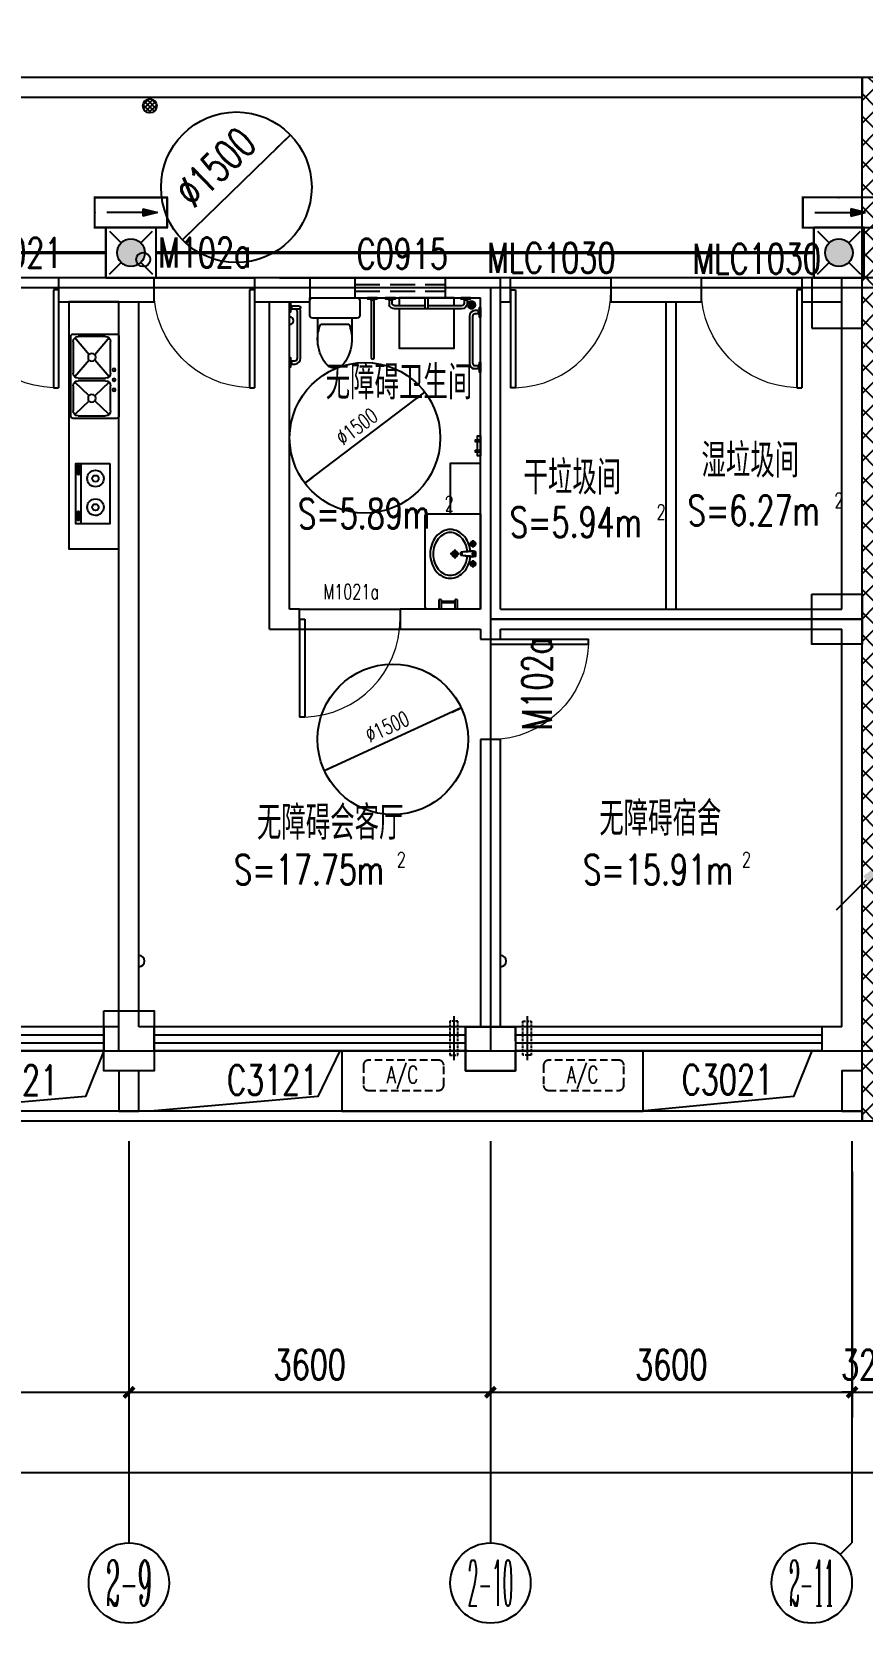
# Model space of a CAD drawing. Extents: x -9422388 to 15610651, y -1992469 to 953794.
# Drawn here: x -2734569 to -2726301, y -291035 to -275184 of the extents above; entities that cross this region are included whole.
import ezdxf
from ezdxf.enums import TextEntityAlignment as Align

# ---------------------------------------------------------------- set-up
doc = ezdxf.new("R2010")
doc.units = 0
doc.header["$LTSCALE"] = 1000
for name, pattern in [('( Hidden )', [0.375, 0.25, -0.125]), ('ACAD_ISO04W100', [30, 24, -3, 0, -3]), ('DASH', [0.35, 0.25, -0.1])]:
    doc.linetypes.add(name, pattern=pattern)
for name, color, linetype in [('0-厨卫家具', 253, 'Continuous'), ('A-FLOR-HVAC', 4, 'Continuous'), ('A-FLOR-OTHER2-ON', 83, 'Continuous'), ('A-SECT-DOOR', 141, 'Continuous'), ('AXIS_TEXT', 7, 'Continuous'), ('EQUIP-应急', 3, 'Continuous'), ('J-FURN-厨卫', 253, 'Continuous'), ('LWIRE', 4, 'Continuous'), ('WALL', 9, 'Continuous'), ('WINDOW_TEXT', 7, 'Continuous'), ('WIRE-应急', 1, 'DASH'), ('厨具', 4, 'Continuous'), ('洁具', 253, 'Continuous')]:
    doc.layers.add(name, color=color, linetype=linetype)
doc.styles.add('_TCH_AXIS', font='COMPLEX', dxfattribs={"bigfont": 'GBCBIG'})
doc.styles.add('_TCH_DIM', font='SIMPLEX', dxfattribs={"bigfont": 'GBCBIG'})
doc.styles.add('_TCH_DIM_T3', font='SIMPLEX', dxfattribs={"width": 0.705882, "bigfont": 'GBCBIG'})
doc.styles.add('_TCH_WINDOW', font='SIMPLEX', dxfattribs={"height": 3.5, "bigfont": 'GBCBIG'})
doc.styles.add('_TEL_DIM', font='SIMPLEX', dxfattribs={"width": 0.8, "height": 3.5, "bigfont": 'HZTXT'})
doc.styles.add('COMPLEX', font='COMPLEX')
doc.styles.get("Standard").update_dxf_attribs({"font": 'gbenor.shx', "bigfont": 'gbcbig.shx'})
doc.dimstyles.new('_TCH_ARCH&&100', dxfattribs={"dimtxt": 297.5, "dimasz": 100, "dimexe": 250, "dimexo": 300, "dimgap": 126.25, "dimtad": 1, "dimdec": 0, "dimzin": 0, "dimdsep": 46, "dimtxsty": '_TCH_DIM_T3', "dimblk": 'ARCHTICK', "dimcen": 0.09, "dimclrt": 7, "dimazin": 2, "dimtfac": 1, "dimtdec": 0, "dimtix": 1, "dimtmove": 2, "dimatfit": 3, "dimfxl": 0, "dimtolj": 1, "dimtzin": 0, "dimarcsym": 0})

# ---------------------------------------------------------------- blocks, each defined once
blk = doc.blocks.new('KTWJ1')
at = {"layer": 'A-FLOR-HVAC', "color": 0, "linetype": '( Hidden )', "ltscale": 0.3}
blk.add_lwpolyline([(152982, -14209, 0.414214), (153032, -14259), (153732, -14259, 0.414214), (153782, -14209), (153782, -14009, 0.414214), (153732, -13959), (153032, -13959, 0.414214), (152982, -14009)], format="xyb", close=True, dxfattribs=at)
at = {"layer": 'A-FLOR-HVAC', "color": 0, "style": '_TCH_WINDOW', "width": 0.705882}
blk.add_text('A/C', height=170, dxfattribs=at).set_placement((153214, -14188))
blk = doc.blocks.new('KTB')
at = {"layer": 'A-SECT-DOOR', "color": 0}
blk.add_lwpolyline([(1040319, -403775), (1039069, -403775), (1039069, -404375), (1042069, -404375), (1042069, -403775), (1040819, -403775)], dxfattribs=at)
at = {"layer": 'A-FLOR-HVAC', "color": 8}
for p in [(886302, -389909), (888096, -389909)]:
    blk.add_blockref('KTWJ1', p, dxfattribs=at)
blk = doc.blocks.new('A$C0CF77FE4')
at = {"layer": 'A-FLOR-OTHER2-ON', "color": 0, "linetype": 'ACAD_ISO04W100', "ltscale": 5}
blk.add_line((40, 440), (40, 0), dxfattribs=at)
at = {"layer": 'A-FLOR-OTHER2-ON', "color": 0, "linetype": 'DASH', "ltscale": 0.1}
blk.add_lwpolyline([(0, 390), (80, 390), (80, 50), (0, 50)], close=True, dxfattribs=at)
blk = doc.blocks.new('$plan$00002777')
at = {"layer": '厨具', "color": 0}
for p, q in [((-300, -284), (300, -284)), ((-267, -307), (-267, -318)), ((-257, -316), (-257, -333)), ((-192, -316), (-257, -316)), ((-192, -333), (-192, -316)), ((-176, -308), (-176, -318)), ((192, -308), (192, -318)), ((208, -316), (273, -316)), ((208, -333), (208, -316)), ((273, -316), (273, -333)), ((284, -307), (284, -318)), ((-257, -333), (-192, -333)), ((273, -333), (208, -333))]:
    blk.add_line(p, q, dxfattribs=at)
blk.add_lwpolyline([(300, 0), (-300, 0), (-300, -340), (300, -340)], close=True, dxfattribs=at)
for points in [[(-176, -308, 0.259034), (-178, -304, 0.076276), (-189, -299, 0.036515), (-203, -297, 0.026615), (-221, -296, 0.026615), (-240, -297, 0.036515), (-254, -299, 0.076276), (-265, -304, 0.259034), (-267, -308, 0.078462), (-267, -309, 0.056762)], [(-176, -318, 0.259034), (-178, -315, 0.076276), (-189, -310, 0.036515), (-203, -307, 0.026615), (-221, -306, 0.026615), (-240, -307, 0.036515), (-254, -310, 0.076276), (-265, -315, 0.259034), (-267, -318, 0.259034), (-265, -322, 0.056762), (-257, -326, 0.036515)], [(192, -308, -0.259034), (194, -304, -0.076276), (205, -299, -0.036515), (219, -297, -0.026615), (238, -296, -0.026615), (257, -297, -0.036515), (270, -299, -0.076276), (282, -304, -0.259034), (284, -308, -0.078462), (283, -309, -0.056762)], [(192, -318, -0.259034), (194, -315, -0.076276), (205, -310, -0.036515), (219, -307, -0.026615), (238, -306, -0.026615), (257, -307, -0.036515), (270, -310, -0.076276), (282, -315, -0.259034), (284, -318, -0.259034), (282, -322, -0.056762), (273, -326, -0.036515)], [(-192, -327, 0.008736), (-189, -327, 0.076276), (-178, -322, 0.259034), (-176, -318, 0.259034)], [(208, -327, -0.008736), (205, -327, -0.076276), (194, -322, -0.259034), (192, -318, -0.259034)]]:
    blk.add_lwpolyline(points, format="xyb", dxfattribs=at)
for centre, radius, start, end in [((-135, -143), 82.5, 0.964, 0), ((-135, -143), 31.6, 0.6532, 0), ((151, -143), 82.5, 180, 179.036), ((151, -143), 31.6, 180, 179.3468)]:
    blk.add_arc(centre, radius, start, end, dxfattribs=at)
blk = doc.blocks.new('211')
at = {"color": 0}
blk.add_lwpolyline([(1062483, -473114), (1062471, -473126), (1062471, -473158), (1062483, -473171)], dxfattribs=at)
blk.add_lwpolyline([(1062493, -473193), (1062483, -473193), (1062483, -473096), (1062493, -473096)], close=True, dxfattribs=at)
blk = doc.blocks.new('$lvtry$00000171')
at = {"color": 0}
for p, q in [((-74, 11), (-11, 74)), ((-70, -27), (27, 70)), ((-53, -53), (53, 53)), ((-27, -70), (70, 27)), ((11, -74), (74, -11))]:
    blk.add_line(p, q, dxfattribs=at)
blk.add_circle((0, 0), 75, dxfattribs=at)
blk.add_point((0, 0), dxfattribs=at)
blk = doc.blocks.new('A$C39CF5C5E')
at = {"color": 0}
for points in [[(66, 881), (66, 921), (34, 921), (34, 876)], [(630, 424), (740, 424)], [(630, 392), (740, 392)], [(677, 66), (717, 66), (717, 34), (672, 34)]]:
    blk.add_lwpolyline(points, dxfattribs=at)
for points in [[(613, 921), (613, 891, -0.414213), (556, 834), (89, 834, -0.336778), (34, 876)], [(581, 921), (581, 891, -0.414211), (556, 866), (89, 866, -0.298815), (66, 881)], [(717, 813), (687, 813, 0.414213), (630, 756), (630, 89, 0.336778), (672, 34)], [(717, 781), (687, 781, 0.414211), (662, 756), (662, 424)], [(662, 392), (662, 89, 0.298815), (677, 66)]]:
    blk.add_lwpolyline(points, format="xyb", dxfattribs=at)
at = {"layer": 'WALL', "color": 0}
for points in [[(630, 133), (240, 133), (240, 683), (630, 683)], [(662, 683), (740, 683), (740, 133), (662, 133)]]:
    blk.add_lwpolyline(points, dxfattribs=at)
at = {"layer": 'J-FURN-厨卫', "color": 8, "xscale": 0.5, "yscale": 0.5, "zscale": 0.5, "rotation": 180}
blk.add_blockref('$lvtry$00000171', (670, 856, 0), dxfattribs=at)
at = {"layer": 'WALL', "color": 8, "xscale": -1, "rotation": 270}
for p in [(473193, -1061550), (473740, -1061550)]:
    blk.add_blockref('211', p, dxfattribs=at)
at = {"layer": 'WALL', "color": 8}
for p in [(-1061754, 473940), (-1061754, 473193)]:
    blk.add_blockref('211', p, dxfattribs=at)
blk = doc.blocks.new('A$C53926EF1')
at = {"layer": '0-厨卫家具', "color": 0, "linetype": 'ByBlock'}
for p, q in [((439, 110), (439, 390)), ((499, 420), (499, 80))]:
    blk.add_line(p, q, dxfattribs=at)
blk.add_lwpolyline([(49, 342, 0.537872), (49, 158, 0.149947), (269, 80), (499, 80), (499, 30, 0.414214), (529, 0), (669, 0, 0.414214), (699, 30), (699, 470, 0.414214), (669, 500), (529, 500, 0.414214), (499, 470), (499, 420), (269, 420, 0.149947)], format="xyb", close=True, dxfattribs=at)
for centre, start, end in [((286, 23), 67.4505, 91.4725), ((286, 477), 268.6339, 292.5495)]:
    blk.add_arc(centre, 398, start, end, dxfattribs=at)
blk = doc.blocks.new('$plan$00001624')
at = {"color": 0}
for p, q in [((646, -13), (661, -28)), ((701, -28), (716, -13))]:
    blk.add_line(p, q, dxfattribs=at)
for points in [[(60, 0), (60, -13), (-60, -13), (-60, 0)], [(744, 0), (744, -13), (624, -13), (624, 0)]]:
    blk.add_lwpolyline(points, close=True, dxfattribs=at)
blk.add_lwpolyline([(-38, -13), (-23, -28), (17, -28), (33, -13)], dxfattribs=at)
for points in [[(-23, -28), (-23, -66, 0.414213), (49, -137), (632, -137, 0.119966), (665, -129)], [(17, -28), (17, -66, 0.414211), (49, -97), (632, -97, 0.298815), (661, -78)]]:
    blk.add_lwpolyline(points, format="xyb", dxfattribs=at)
blk.add_lwpolyline([(681, -137), (681, -137, -0.414214), (661, -117), (661, -28), (701, -28), (701, -117, -0.414214)], format="xyb", close=True, dxfattribs=at)
blk = doc.blocks.new('$DorLib2D$00000001')
at = {"color": 0}
for p, q in [((0.45, 0.975), (0.5, 0.975)), ((0.45, 0), (0.45, 0.975)), ((0.5, 0), (0.5, 0.975)), ((0.5, 0), (0.45, 0))]:
    blk.add_line(p, q, dxfattribs=at)
at = {"color": 0, "lineweight": 13}
blk.add_arc((0.475, 0), 0.975, 91.4693, 180, dxfattribs=at)
blk = doc.blocks.new('$TCHSYS$WIN2D')
at = {"color": 0}
for p, q in [((-0.5, 0.5), (0.5, 0.5)), ((-0.5, 0.5), (-0.5, -0.5)), ((0.5, 0.5), (0.5, -0.5)), ((0.5, 0.1667), (-0.5, 0.1667)), ((0.5, -0.1667), (-0.5, -0.1667)), ((-0.5, -0.5), (0.5, -0.5))]:
    blk.add_line(p, q, dxfattribs=at)
blk = doc.blocks.new('_ArchTick')
at = {"color": 0, "linetype": 'ByBlock', "const_width": 0.4}
blk.add_lwpolyline([(-0.5, -0.5), (0.5, 0.5)], dxfattribs=at)
blk = doc.blocks.new('*D2887')
at = {"color": 0, "lineweight": -2, "transparency": 16777216}
for p, q in [((1579630, -199693), (1579630, -202943)), ((1646450, -199693), (1646450, -202943)), ((1579630, -202693), (1646450, -202693))]:
    blk.add_line(p, q, dxfattribs=at)
at = {"layer": 'Defpoints', "color": 0, "transparency": 16777216}
for p in [(1579630, -199393), (1646450, -199393), (1646450, -202693)]:
    blk.add_point(p, dxfattribs=at)
at = {"color": 0, "lineweight": -2, "transparency": 16777216, "xscale": 100, "yscale": 100, "zscale": 100, "rotation": 180}
blk.add_blockref('_ArchTick', (1579630, -202693), dxfattribs=at)
at = {"color": 0, "lineweight": -2, "transparency": 16777216, "xscale": 100, "yscale": 100, "zscale": 100}
blk.add_blockref('_ArchTick', (1646450, -202693), dxfattribs=at)
at = {"color": 7, "transparency": 16777216, "insert": (1613040, -202418), "char_height": 297.5, "attachment_point": 5, "style": '_TCH_DIM_T3'}
blk.add_mtext('\\A1;66820', dxfattribs=at)
blk = doc.blocks.new('*D2895')
at = {"color": 0, "lineweight": -2, "transparency": 16777216}
for p, q in [((1612030, -199693), (1612030, -202143)), ((1615630, -199693), (1615630, -202143)), ((1612030, -201893), (1615630, -201893))]:
    blk.add_line(p, q, dxfattribs=at)
at = {"layer": 'Defpoints', "color": 0, "transparency": 16777216}
for p in [(1612030, -199393), (1615630, -199393), (1615630, -201893)]:
    blk.add_point(p, dxfattribs=at)
at = {"color": 0, "lineweight": -2, "transparency": 16777216, "xscale": 100, "yscale": 100, "zscale": 100, "rotation": 180}
blk.add_blockref('_ArchTick', (1612030, -201893), dxfattribs=at)
at = {"color": 0, "lineweight": -2, "transparency": 16777216, "xscale": 100, "yscale": 100, "zscale": 100}
blk.add_blockref('_ArchTick', (1615630, -201893), dxfattribs=at)
at = {"color": 7, "transparency": 16777216, "insert": (1613830, -201618), "char_height": 297.5, "attachment_point": 5, "style": '_TCH_DIM_T3'}
blk.add_mtext('\\A1;3600', dxfattribs=at)
blk = doc.blocks.new('*D2896')
at = {"color": 0, "lineweight": -2, "transparency": 16777216}
for p, q in [((1615630, -199693), (1615630, -202143)), ((1619230, -199693), (1619230, -202143)), ((1615630, -201893), (1619230, -201893))]:
    blk.add_line(p, q, dxfattribs=at)
at = {"layer": 'Defpoints', "color": 0, "transparency": 16777216}
for p in [(1615630, -199393), (1619230, -199393), (1619230, -201893)]:
    blk.add_point(p, dxfattribs=at)
at = {"color": 0, "lineweight": -2, "transparency": 16777216, "xscale": 100, "yscale": 100, "zscale": 100, "rotation": 180}
blk.add_blockref('_ArchTick', (1615630, -201893), dxfattribs=at)
at = {"color": 0, "lineweight": -2, "transparency": 16777216, "xscale": 100, "yscale": 100, "zscale": 100}
blk.add_blockref('_ArchTick', (1619230, -201893), dxfattribs=at)
at = {"color": 7, "transparency": 16777216, "insert": (1617430, -201618), "char_height": 297.5, "attachment_point": 5, "style": '_TCH_DIM_T3'}
blk.add_mtext('\\A1;3600', dxfattribs=at)
blk = doc.blocks.new('*D2897')
at = {"color": 0, "lineweight": -2, "transparency": 16777216}
for p, q in [((1619230, -199693), (1619230, -202143)), ((1622830, -199693), (1622830, -202143)), ((1619230, -201893), (1622830, -201893))]:
    blk.add_line(p, q, dxfattribs=at)
at = {"layer": 'Defpoints', "color": 0, "transparency": 16777216}
for p in [(1619230, -199393), (1622830, -199393), (1622830, -201893)]:
    blk.add_point(p, dxfattribs=at)
at = {"color": 0, "lineweight": -2, "transparency": 16777216, "xscale": 100, "yscale": 100, "zscale": 100, "rotation": 180}
blk.add_blockref('_ArchTick', (1619230, -201893), dxfattribs=at)
at = {"color": 0, "lineweight": -2, "transparency": 16777216, "xscale": 100, "yscale": 100, "zscale": 100}
blk.add_blockref('_ArchTick', (1622830, -201893), dxfattribs=at)
at = {"color": 7, "transparency": 16777216, "insert": (1621030, -201618), "char_height": 297.5, "attachment_point": 5, "style": '_TCH_DIM_T3'}
blk.add_mtext('\\A1;3600', dxfattribs=at)
blk = doc.blocks.new('*D2898')
at = {"color": 0, "lineweight": -2, "transparency": 16777216}
for p, q in [((1622830, -199693), (1622830, -202143)), ((1623150, -199693), (1623150, -202143)), ((1622830, -201893), (1622730, -201893)), ((1622830, -201893), (1623150, -201893)), ((1623150, -201893), (1623250, -201893))]:
    blk.add_line(p, q, dxfattribs=at)
at = {"layer": 'Defpoints', "color": 0, "transparency": 16777216}
for p in [(1622830, -199393), (1623150, -199393), (1623150, -201893)]:
    blk.add_point(p, dxfattribs=at)
at = {"color": 0, "lineweight": -2, "transparency": 16777216, "xscale": 100, "yscale": 100, "zscale": 100}
blk.add_blockref('_ArchTick', (1622830, -201893), dxfattribs=at)
at = {"color": 0, "lineweight": -2, "transparency": 16777216, "xscale": 100, "yscale": 100, "zscale": 100, "rotation": 180}
blk.add_blockref('_ArchTick', (1623150, -201893), dxfattribs=at)
at = {"color": 7, "transparency": 16777216, "insert": (1622990, -201618), "char_height": 297.5, "attachment_point": 5, "style": '_TCH_DIM_T3'}
blk.add_mtext('\\A1;320', dxfattribs=at)
blk = doc.blocks.new('_AXISO')
at = {"color": 0}
blk.add_circle((0, 0), 0.5, dxfattribs=at)
at = {"layer": 'AXIS_TEXT', "color": 0, "style": 'COMPLEX', "width": 1.041667}
blk.add_attdef('A', text='', height=0.56, dxfattribs=at).set_placement((-0.25, -0.28), (0.25, -0.28), align=Align.FIT)
blk = doc.blocks.new('$plan$00002763')
at = {"layer": '洁具', "color": 0}
for p, q in [((-395, -405), (-395, -132)), ((-381, -98), (-246, -241)), ((-345, -82), (-95, -82)), ((-59, -98), (-194, -241)), ((-45, -132), (-45, -405)), ((-20, -405), (-20, -132)), ((-6, -98), (161, -241)), ((30, -82), (345, -82)), ((381, -98), (214, -241)), ((395, -132), (395, -405)), ((-246, -297), (-381, -440)), ((-194, -297), (-59, -440)), ((161, -297), (-6, -440)), ((214, -297), (381, -440)), ((-95, -455), (-345, -455)), ((345, -455), (30, -455))]:
    blk.add_line(p, q, dxfattribs=at)
blk.add_lwpolyline([(-420, -25), (-420, -455, 0.200464), (-413, -473, 0.197353), (-395, -480), (395, -480, 0.19737), (413, -473, 0.200447), (420, -455), (420, -25, 0.200464), (413, -7, 0.197353), (395, 0), (-395, 0, 0.19737), (-413, -7, 0.200447), (-420, -25)], format="xyb", close=True, dxfattribs=at)
for centre, major_axis, start_param, end_param in [((-345, -132), (-50, 0), -1.570796, 0), ((-136, -48), (-14.2, 0), 3.141593, 9.424778), ((-95, -132), (-50, 0), 3.141593, 4.712389), ((-36, -48), (-15.1, 0), 3.141593, 9.424778), ((30, -132), (-50, 0), -1.570796, 0), ((64, -48), (-14.2, 0), 3.141593, 9.424778), ((345, -132), (-50, 0), 3.141593, 4.712389), ((-220, -269), (-38.6, 0), 3.141593, 9.424778), ((188, -269), (-38.6, 0), 3.141593, 9.424778), ((-345, -405), (50, 0), 3.141593, 4.712389), ((-95, -405), (50, 0), 4.712389, 6.283185), ((30, -405), (50, 0), 3.141593, 4.712389), ((345, -405), (50, 0), 4.712389, 6.283185)]:
    blk.add_ellipse(centre, major_axis=major_axis, ratio=0.9938, start_param=start_param, end_param=end_param, dxfattribs=at)
blk = doc.blocks.new('$equip$00002604')
blk.add_hatch(color=256).paths.add_polyline_path([(0.275, 0.5, 1), (-0.274, 0.5, 1)])
for p, q in [((-0.429, 0.929), (-0.194, 0.694)), ((0.194, 0.694), (0.429, 0.929)), ((-0.429, 0.071), (-0.194, 0.306)), ((0.194, 0.306), (0.429, 0.071))]:
    blk.add_line(p, q)
at = {"const_width": 0.04}
blk.add_lwpolyline([(-0.5, 1), (-0.5, 0), (0.5, 0), (0.5, 1), (-0.5, 1), (-0.5, 0)], dxfattribs=at)
blk.add_lwpolyline([(-0.5, 1), (-0.5, 0), (0.5, 0), (0.5, 1)], close=True)
blk.add_circle((0, 0.5), 0.275)
for p in [(0, 1), (-0.5, 0.5), (0.5, 0.5), (0, 0)]:
    blk.add_point(p)
at = {"color": 7, "style": '_TEL_DIM', "flags": 1}
blk.add_attdef('A', text='', height=0.000025, dxfattribs=at).set_placement((0, 0), align=Align.MIDDLE_CENTER)
blk = doc.blocks.new('$equip$00002541')
blk.add_hatch(color=256).paths.add_polyline_path([(-0.24, 0.372), (-0.528, 0.3), (-0.24, 0.228)])
for p, q in [((-0.72, 0.6), (-0.72, 0)), ((0.72, 0.6), (-0.72, 0.6)), ((-0.24, 0.372), (-0.528, 0.3)), ((-0.24, 0.372), (-0.24, 0.228)), ((0.72, 0), (0.72, 0.6)), ((-0.72, 0), (0.72, 0)), ((-0.528, 0.3), (-0.24, 0.228))]:
    blk.add_line(p, q)
at = {"color": 7}
blk.add_line((-0.48, 0.3), (0.48, 0.3), dxfattribs=at)
at = {"const_width": 0.04}
blk.add_lwpolyline([(-0.72, 0.6), (-0.72, 0), (0.72, 0), (0.72, 0.6), (-0.72, 0.6), (-0.72, 0)], dxfattribs=at)
for p in [(0, 0.6), (-0.72, 0.3), (0, 0), (0.72, 0.3)]:
    blk.add_point(p)
at = {"color": 7, "style": '_TEL_DIM', "flags": 1}
blk.add_attdef('A', text='', height=0.00002, dxfattribs=at).set_placement((0, 0), align=Align.MIDDLE_CENTER)
blk = doc.blocks.new('$TelecSys$00000081')
for p, q in [((0.104, 0.104), (0.104, 0.104)), ((-0.104, -0.104), (-0.104, -0.104)), ((-1.15, -1.15), (-0.55, -0.55))]:
    blk.add_line(p, q)
at = {"const_width": 0.142}
blk.add_lwpolyline([(0.071, 0, 1), (-0.071, 0, 1)], format="xyb", close=True, dxfattribs=at)
blk.add_solid([(-0.62, -0.48), (-0.48, -0.62), (-0.1, -0.1)])
at = {"width": 0.8, "flags": 9}
blk.add_attdef('A', (0, 0), '', height=0.00002, rotation=180, dxfattribs=at)
blk = doc.blocks.new('$equip$00002540')
blk.add_hatch(color=256).paths.add_polyline_path([(0.24, 0.372), (0.24, 0.228), (0.528, 0.3)])
for p, q in [((-0.72, 0.6), (-0.72, 0)), ((0.72, 0.6), (-0.72, 0.6)), ((0.24, 0.372), (0.24, 0.228)), ((0.528, 0.3), (0.24, 0.372)), ((0.72, 0), (0.72, 0.6)), ((-0.72, 0), (0.72, 0)), ((0.24, 0.228), (0.528, 0.3))]:
    blk.add_line(p, q)
at = {"color": 7}
blk.add_line((-0.48, 0.3), (0.48, 0.3), dxfattribs=at)
at = {"const_width": 0.04}
blk.add_lwpolyline([(-0.72, 0.6), (-0.72, 0), (0.72, 0), (0.72, 0.6), (-0.72, 0.6), (-0.72, 0)], dxfattribs=at)
for p in [(0, 0.6), (-0.72, 0.3), (0, 0), (0.72, 0.3)]:
    blk.add_point(p)
at = {"color": 7, "style": '_TEL_DIM', "flags": 1}
blk.add_attdef('A', text='', height=0.00002, dxfattribs=at).set_placement((0, 0), align=Align.MIDDLE_CENTER)
blk = doc.blocks.new('542523')
h = blk.add_hatch()
h.set_pattern_fill('ANSI37', color=8, scale=100)
h.set_pattern_definition([(45, (1001436.12, 205282.17), (-112.2532, 112.2532), []), (135, (1001436.12, 205282.17), (-112.2532, -112.2532), [])])
h.paths.add_polyline_path([(1622929.8, -188792.5), (1623049.8, -188792.5), (1623049.8, -199192.6), (1622929.8, -199192.6)])
h = blk.add_hatch()
h.set_pattern_fill('ANSI37', color=8, scale=20)
h.set_pattern_definition([(45, (561530.523, 194924.172), (-22.4506403, 22.4506403), []), (135, (561530.523, 194924.172), (-22.4506403, -22.4506403), [])])
edge = h.paths.add_edge_path()
edge.add_arc((1615838, -189080.4), 70, 0, 360)
at = {"color": 8}
for p, q in [((1579529.8, -188792.6), (1622929.8, -188792.5)), ((1593929.8, -188792.6), (1636422.2, -188792.5)), ((1622929.8, -188792.5), (1622929.8, -188992.5)), ((1579729.8, -188992.6), (1622929.8, -188992.5)), ((1614929.8, -190792.6), (1613929.8, -190792.6)), ((1615629.8, -190792.6), (1614929.8, -190792.6)), ((1614929.8, -190792.6), (1614929.8, -191032.6)), ((1615879.8, -190792.6), (1615629.8, -190792.6)), ((1615879.8, -190792.6), (1616879.8, -190792.6)), ((1615879.8, -191032.6), (1615879.8, -190792.6)), ((1617129.8, -190792.6), (1616879.8, -190792.6)), ((1616879.8, -190792.6), (1616879.8, -191032.6)), ((1617129.8, -190792.6), (1617429.8, -190792.6)), ((1617429.8, -190792.6), (1619329.8, -190792.6)), ((1617429.8, -190792.6), (1617429.8, -190992.6)), ((1619429.8, -190792.6), (1619329.8, -190792.6)), ((1619329.8, -194092.6), (1619329.8, -190792.6)), ((1619429.8, -191032.6), (1619429.8, -190792.6)), ((1619429.8, -190792.6), (1620429.8, -190792.6)), ((1621329.8, -190792.6), (1620429.8, -190792.6)), ((1620429.8, -190792.6), (1620429.8, -191032.6)), ((1621329.8, -191032.6), (1621329.8, -190792.6)), ((1621329.8, -190792.6), (1622329.8, -190792.6)), ((1622729.8, -190792.6), (1622329.8, -190792.6)), ((1622329.8, -190792.6), (1622329.8, -191032.6)), ((1622729.8, -194092.6), (1622729.8, -190792.6)), ((1622729.8, -190792.6), (1622929.8, -190792.6)), ((1622929.8, -194192.6), (1622929.8, -190792.6)), ((1639742.7, -190892.6), (1593929.8, -190892.6)), ((1617429.8, -190992.6), (1619129.8, -190992.6)), ((1617429.8, -191032.6), (1617429.8, -190992.6)), ((1619129.8, -194092.6), (1619129.8, -190992.6)), ((1614929.8, -191032.6), (1615629.8, -191032.6)), ((1615529.8, -198492.6), (1615529.8, -191032.6)), ((1615629.8, -191032.6), (1615879.8, -191032.6)), ((1615729.8, -198252.6), (1615729.8, -191032.6)), ((1616879.8, -191032.6), (1617129.8, -191032.6)), ((1617029.8, -194292.6), (1617029.8, -191032.6)), ((1617129.8, -191032.6), (1617429.8, -191032.6)), ((1617229.8, -194092.6), (1617229.8, -191032.6)), ((1618040.9, -191014.9), (1618028.8, -191002.8)), ((1618085, -191002.8), (1618072.9, -191014.9)), ((1619329.8, -191032.6), (1619429.8, -191032.6)), ((1620429.8, -191032.6), (1621329.8, -191032.6)), ((1620979.8, -194092.6), (1620979.8, -191032.6)), ((1620979.8, -191032.6), (1621079.8, -191032.6)), ((1621079.8, -194092.6), (1621079.8, -191032.6)), ((1622329.8, -191032.6), (1622729.8, -191032.6)), ((1618874.8, -193497.5, 0), (1618874.8, -193587.6, 0)), ((1619043.3, -193511.1, 0), (1618935.6, -193525.9, 0)), ((1619082.2, -193517.6, 0), (1618935.6, -193525.9, 0)), ((1618935.6, -193525.9, 0), (1618935.6, -193559.3, 0)), ((1618945.7, -193525.4, 0), (1618945.7, -193559.7, 0)), ((1619092.3, -193442.6, 0), (1619019.3, -193442.6, 0)), ((1619082.2, -193517.6, 0), (1619043.3, -193511.1, 0)), ((1619055.8, -193406.1, 0), (1619055.8, -193479.1, 0)), ((1619062.5, -193518.7, 0), (1619062.5, -193566.5, 0)), ((1619082.2, -193517.6, 0), (1619082.2, -193567.6, 0)), ((1618919.9, -193542.6, 0), (1618829.8, -193542.6, 0)), ((1619082.2, -193567.6, 0), (1618935.6, -193559.3, 0)), ((1619043.3, -193574, 0), (1618935.6, -193559.3, 0)), ((1619092.3, -193642.6, 0), (1619019.3, -193642.6, 0)), ((1619082.2, -193567.6, 0), (1619043.3, -193574, 0)), ((1619055.8, -193606.1, 0), (1619055.8, -193679.1, 0)), ((1617329.8, -194092.6), (1617229.8, -194092.6)), ((1617329.8, -194092.6), (1618329.8, -194092.6)), ((1617329.8, -194292.6), (1617329.8, -194092.6)), ((1619129.8, -194092.6), (1618329.8, -194092.6)), ((1618329.8, -194092.6), (1618329.8, -194292.6)), ((1619329.8, -194092.6), (1621029.8, -194092.6)), ((1621029.8, -194092.6), (1622729.8, -194092.6)), ((1617029.8, -194292.6), (1617329.8, -194292.6)), ((1617329.8, -194292.6), (1618329.8, -194292.6)), ((1618329.8, -194292.6), (1619129.8, -194292.6)), ((1619129.8, -194292.6), (1619129.8, -194392.6)), ((1619329.8, -194392.6), (1619329.8, -194292.6)), ((1619329.8, -194292.6), (1621029.8, -194292.6)), ((1621029.8, -194292.6), (1622729.8, -194292.6)), ((1622729.8, -198252.6), (1622729.8, -194292.6)), ((1622929.8, -198492.6), (1622929.8, -194192.6)), ((1619129.8, -194392.6), (1619329.8, -194392.6)), ((1619329.8, -195392.6), (1619129.8, -195392.6)), ((1619129.8, -195392.6), (1619129.8, -198252.6)), ((1619329.8, -198252.6), (1619329.8, -195392.6)), ((1615529.8, -198252.6), (1615379.8, -198252.6)), ((1615379.8, -198252.6), (1615379.8, -198492.6)), ((1615879.8, -198252.6), (1615729.8, -198252.6)), ((1615879.8, -198492.6), (1615879.8, -198252.6)), ((1619229.8, -198252.6), (1618979.8, -198252.6)), ((1618979.8, -198252.6), (1618979.8, -198392.6)), ((1619129.8, -198252.6), (1619329.8, -198252.6)), ((1619479.8, -198252.6), (1619229.8, -198252.6)), ((1619479.8, -198392.6), (1619479.8, -198252.6)), ((1622729.8, -198252.6), (1622529.8, -198252.6)), ((1622529.8, -198252.6), (1622529.8, -198492.6)), ((1615379.8, -198492.6), (1615529.8, -198492.6)), ((1615529.8, -198492.6), (1615879.8, -198492.6)), ((1618979.8, -198492.6), (1618979.8, -198692.6)), ((1619479.8, -198692.6), (1619479.8, -198492.6)), ((1622529.8, -198492.6), (1622929.8, -198492.6)), ((1618979.8, -198692.6), (1619479.8, -198692.6)), ((1615629.8, -199392.6), (1615629.8, -203392.6)), ((1619229.8, -199392.6), (1619229.8, -203392.6)), ((1622829.8, -199392.6), (1622829.8, -203392.6)), ((1622712.7, -203509.7), (1622829.8, -203392.6))]:
    blk.add_line(p, q, dxfattribs=at)
at = {"color": 8, "linetype": 'DASH'}
for p, q in [((1617879.8, -190792.6, 900), (1617879.8, -190992.6, 900)), ((1618779.8, -190792.6, 900), (1618779.8, -190992.6, 900)), ((1617879.8, -190859.2, 900), (1618779.8, -190859.2, 900)), ((1617879.8, -190925.9, 900), (1618779.8, -190925.9, 900))]:
    blk.add_line(p, q, dxfattribs=at)
at = {"color": 8}
for points in [[(1629019.7, -172945.8), (1629019.7, -172945.8, -0.4142136), (1629241, -171980.9), (1636189.1, -167626.1, -0.4142136), (1638256.7, -168100.5), (1651526.9, -189272.8, -0.2728148), (1651568.4, -190795.7), (1647349.6, -198418.9, -0.2728148), (1646037.2, -199192.6), (1580429.8, -199192.6, -0.4142134), (1578829.8, -197592.6), (1578829.8, -189492.6, -0.4142137), (1579529.8, -188792.6), (1579529.8, -188792.6)], [(1622929.8, -199092.6), (1580429.8, -199092.6, -0.4142134), (1578929.8, -197592.6), (1578929.8, -189492.6, -0.4142137), (1579529.8, -188892.6), (1579529.8, -188892.6)], [(1618719.4, -194092.6), (1618719.4, -194002.6, -0.4142136), (1618729.4, -193992.6, -0.4142136), (1618739.4, -194002.6), (1618739.4, -194092.6)], [(1618879.4, -194092.6), (1618879.4, -194002.6, -0.4142136), (1618889.4, -193992.6), (1618889.4, -193992.6, -0.4142136), (1618899.4, -194002.6), (1618899.4, -194092.6)]]:
    blk.add_lwpolyline(points, format="xyb", dxfattribs=at)
for points in [[(1593929.8, -190892.6), (1593929.8, -198492.6), (1646508.8, -198492.6), (1651184.3, -190044.2), (1637238.7, -167794.3), (1630799.1, -171830.5), (1641151.3, -188347.3), (1639742.7, -190892.6)], [(1622929.8, -188792.5), (1623049.8, -188792.5), (1623049.8, -199192.6), (1622929.8, -199192.6)], [(1622429.8, -191292.6), (1622929.8, -191292.6), (1622929.8, -190792.6), (1622429.8, -190792.6)], [(1618006.8, -190992.6), (1618006.8, -191002.8), (1618102.9, -191002.8), (1618102.9, -190992.6)], [(1619229.8, -194192.6), (1622929.8, -194192.6), (1622929.8, -190892.6), (1619229.8, -190892.6)], [(1615529.8, -191032.6), (1615029.8, -191032.6), (1615029.8, -193492.6), (1615529.8, -193492.6)], [(1619129.8, -192426.2), (1619079.8, -192426.2), (1619079.8, -192406.2), (1619129.8, -192406.2)], [(1619129.8, -192567.3), (1619099.8, -192567.3), (1619099.8, -192367.3), (1619129.8, -192367.3)], [(1619129.8, -192528.9), (1619079.8, -192528.9), (1619079.8, -192508.9), (1619129.8, -192508.9)], [(1622429.8, -193942.6), (1622929.8, -193942.6), (1622929.8, -194442.6), (1622429.8, -194442.6)], [(1619229.8, -198492.6), (1622929.8, -198492.6), (1622929.8, -194192.6), (1619229.8, -194192.6)], [(1615379.8, -198092.6), (1615879.8, -198092.6), (1615879.8, -198692.6), (1615379.8, -198692.6)], [(1618979.8, -198252.6), (1619479.8, -198252.6), (1619479.8, -198692.6), (1618979.8, -198692.6)], [(1615529.8, -199092.6), (1615729.8, -199092.6), (1615729.8, -198692.6), (1615529.8, -198692.6)], [(1622729.8, -199092.6), (1622929.8, -199092.6), (1622929.8, -198692.6), (1622729.8, -198692.6)]]:
    blk.add_lwpolyline(points, close=True, dxfattribs=at)
for points in [[(1616161.9, -190413.5), (1617237.5, -189368)], [(1617094.1, -189507.4), (1617237.5, -189368)], [(1616305.3, -190274.1), (1616161.9, -190413.5)], [(1625949.8, -190792.6), (1600529.8, -190792.6)], [(1617382.2, -192839.5), (1618577.4, -191933.2)], [(1618497.8, -191993.6), (1618577.4, -191933.2)], [(1617461.9, -192779.1), (1617382.2, -192839.5)], [(1618739.4, -194012.6), (1618879.4, -194012.6)], [(1618739.4, -194027.6), (1618879.4, -194027.6)], [(1618938.7, -195076), (1617575.8, -195702.5)], [(1618847.8, -195117.8), (1618938.7, -195076)], [(1617666.6, -195660.8), (1617575.8, -195702.5)], [(1615379.8, -198492.6), (1615198.6, -198947.3), (1613529.8, -199092.6)], [(1617729.8, -198492.6), (1617512.3, -198947.3), (1615843.5, -199092.6)], [(1622429.8, -198492.6), (1622248.6, -198947.3), (1620729.8, -199092.6)], [(1622929.8, -199092.6), (1622929.8, -199192.6)]]:
    blk.add_lwpolyline(points, dxfattribs=at)
blk.add_lwpolyline([(1618056.9, -191602.4), (1618056.9, -191602.4, 0.414214), (1618072.9, -191586.4), (1618072.9, -191014.9), (1618040.9, -191014.9), (1618040.9, -191586.4, 0.414214)], format="xyb", close=True, dxfattribs=at)
at = {"color": 8, "elevation": 0}
blk.add_lwpolyline([(1619129.8, -193142.6), (1619129.8, -192642.6), (1618829.8, -192642.6), (1618829.8, -193142.6)], close=True, dxfattribs=at)
blk.add_lwpolyline([(1619129.8, -194092.6), (1618599.8, -194092.6, -0.4142136), (1618579.8, -194072.6), (1618579.8, -193162.6, -0.4142136), (1618599.8, -193142.6), (1619129.8, -193142.6)], format="xyb", close=True, dxfattribs=at)
for points in [[(1619028.3, -193513.2, 0.0550337), (1619014.9, -193449.7, 0.0888494), (1618973.5, -193373.4, 0.1049875), (1618906.6, -193318.5, 0.1201704), (1618829.8, -193299.7, 0.1201704), (1618753, -193318.5, 0.1049875), (1618686.2, -193373.4, 0.0888494), (1618644.8, -193449.7, 0.0800516), (1618629.8, -193542.6, 0.0800516)], [(1618998.6, -193517.2, 0.0560664), (1618986.4, -193459.1, 0.0888494), (1618950, -193392.1, 0.1049875), (1618892.8, -193345.1, 0.1201704), (1618829.8, -193329.7, 0.1201704), (1618766.8, -193345.1, 0.1049875), (1618709.6, -193392.1, 0.0888494), (1618673.3, -193459.1, 0.0800516), (1618659.8, -193542.6, 0.0800516)], [(1618629.8, -193542.6, 0.0800516), (1618644.8, -193635.4, 0.0888494), (1618686.2, -193711.8, 0.1049875), (1618753, -193766.7, 0.1201704), (1618829.8, -193785.4, 0.1201704), (1618906.6, -193766.7, 0.1049875), (1618973.5, -193711.8, 0.0888494), (1619014.9, -193635.4, 0.0550337), (1619028.3, -193572, 0.0800516)], [(1618659.8, -193542.6, 0.0800516), (1618673.3, -193626, 0.0888494), (1618709.6, -193693.1, 0.1049875), (1618766.8, -193740, 0.1201704), (1618829.8, -193755.4, 0.1201704), (1618892.8, -193740, 0.1049875), (1618950, -193693.1, 0.0888494), (1618986.4, -193626, 0.0560664), (1618998.6, -193567.9, 0.0800516)]]:
    blk.add_lwpolyline(points, format="xyb", dxfattribs=at)
at = {"color": 8}
for centre, radius in [((1615838, -189080.4), 70), ((1616699.7, -189890.8), 750), ((1615772, -190611.1), 70), ((1617979.8, -192386.4), 750), ((1618874.8, -193542.6, 0), 30), ((1618874.8, -193542.6, 0), 20), ((1619055.8, -193442.6, 0), 25), ((1619055.8, -193442.6, 0), 15), ((1619055.8, -193642.6, 0), 25), ((1619055.8, -193642.6, 0), 15), ((1618257.2, -195389.3), 750)]:
    blk.add_circle(centre, radius, dxfattribs=at)
for centre, radius, start, end in [((1617229.8, -191219.5), 37.7, 270, 90), ((1619055.1, -193541.4, 0), 7.19, 350.52523, 189.47477), ((1619055.1, -193543.8, 0), 7.19, 170.52523, 9.47477), ((1615729.8, -197597.9), 56.6, 270, 90), ((1619329.8, -197597.9), 56.6, 270, 90)]:
    blk.add_arc(centre, radius, start, end, dxfattribs=at)
for name, p in [('KTB', (578680.6, 205282.2)), ('A$C0CF77FE4', (1619553.7, -198585.5))]:
    blk.add_blockref(name, p, dxfattribs=at)
ref = blk.add_blockref('$DorLib2D$00000001', (1614429.8, -190912.6), dxfattribs=dict(at, xscale=-1000, yscale=1000, zscale=240, rotation=179.9999999999704))
ref.add_attrib('A', 'M1021', (1614031.7, -190692.1), dxfattribs={"layer": 'WINDOW_TEXT', "color": 8, "height": 297.5, "rotation": 360, "style": '_TCH_WINDOW', "width": 0.705882})
ref = blk.add_blockref('$DorLib2D$00000001', (1616379.8, -190912.6), dxfattribs=dict(at, xscale=1000, yscale=-1000, zscale=240, rotation=359.9999999999621))
ref.add_attrib('A', 'M102a', (1615919.8, -190690.1), dxfattribs={"layer": 'WINDOW_TEXT', "color": 8, "height": 297.5, "style": '_TCH_WINDOW', "width": 0.705882})
ref = blk.add_blockref('$DorLib2D$00000001', (1619929.8, -190912.6), dxfattribs=dict(at, xscale=-1000, yscale=-1000, zscale=240, rotation=359.9999999999639))
ref.add_attrib('A', 'MLC1030', (1619196.3, -190742.3), dxfattribs={"layer": 'WINDOW_TEXT', "color": 8, "height": 297.5, "style": '_TCH_WINDOW', "width": 0.705882})
ref = blk.add_blockref('$DorLib2D$00000001', (1621829.8, -190912.6), dxfattribs=dict(at, xscale=1000, yscale=-1000, zscale=240, rotation=359.9999999999639))
ref.add_attrib('A', 'MLC1030', (1621243.3, -190751.6), dxfattribs={"layer": 'WINDOW_TEXT', "color": 8, "height": 297.5, "style": '_TCH_WINDOW', "width": 0.705882})
at = {"color": 8, "extrusion": (0, 0, -1), "zscale": -1, "rotation": 90.00000528721758}
blk.add_blockref('A$C53926EF1', (-1617429.8, -191691.9), dxfattribs=at)
at = {"color": 8, "xscale": -1}
for name, p, rotation in [('A$C39CF5C5E', (1618186.2, -191732.1), 270), ('$plan$00002777', (1615439.8, -192942.6), 270.0000000000438)]:
    blk.add_blockref(name, p, dxfattribs=dict(at, rotation=rotation))
at = {"color": 8, "xscale": 0.8000000000000004, "yscale": 0.8000000000000004, "zscale": 0.8000000000000004, "rotation": 90.0000159714743}
blk.add_blockref('$plan$00001624', (1617229.8, -191633), dxfattribs=at)
at = {"color": 8, "yscale": -1, "rotation": 89.99999999997121}
blk.add_blockref('$plan$00002763', (1615529.8, -191772.6), dxfattribs=at)
at = {"color": 8}
ref = blk.add_blockref('$DorLib2D$00000001', (1617829.8, -194192.6), dxfattribs=dict(at, xscale=-1000, yscale=-1000, zscale=200, rotation=2.858617119148181e-11))
ref.add_attrib('A', 'M1021a', (1617565.9, -193994.1), dxfattribs={"layer": 'WINDOW_TEXT', "color": 8, "height": 148.75, "style": '_TCH_WINDOW', "width": 0.705882})
ref = blk.add_blockref('$DorLib2D$00000001', (1619229.8, -194892.6), dxfattribs=dict(at, xscale=1000, yscale=-1000, zscale=200, rotation=89.99999706265596))
ref.add_attrib('A', 'M102a', (1619842.1, -195300.1), dxfattribs={"layer": 'WINDOW_TEXT', "color": 8, "height": 297.5, "rotation": 90, "style": '_TCH_WINDOW', "width": 0.705882})
ref = blk.add_blockref('$TCHSYS$WIN2D', (1613829.8, -198372.6), dxfattribs=dict(at, xscale=3100, yscale=-240, zscale=240, rotation=179.9999999999704))
ref.add_attrib('A', 'XJC3121', (1613692.4, -198933.5), dxfattribs={"layer": 'WINDOW_TEXT', "color": 8, "height": 297.5, "rotation": 360, "style": '_TCH_WINDOW', "width": 0.705882})
ref = blk.add_blockref('$TCHSYS$WIN2D', (1617429.8, -198372.6), dxfattribs=dict(at, xscale=3100, yscale=-240, zscale=240, rotation=179.9999999999629))
ref.add_attrib('A', 'C3121', (1616607.1, -198930.9), dxfattribs={"layer": 'WINDOW_TEXT', "color": 8, "height": 297.5, "rotation": 360, "style": '_TCH_WINDOW', "width": 0.705882})
at = {"color": 8, "xscale": -1}
blk.add_blockref('A$C0CF77FE4', (1618906, -198585.5), dxfattribs=at)
at = {"color": 8}
ref = blk.add_blockref('$TCHSYS$WIN2D', (1621004.8, -198372.6), dxfattribs=dict(at, xscale=-3050.000885376008, yscale=240, zscale=240, rotation=359.9999999999639))
ref.add_attrib('A', 'C3021', (1621135.9, -198927.4), dxfattribs={"layer": 'WINDOW_TEXT', "color": 8, "height": 297.5, "style": '_TCH_WINDOW', "width": 0.705882})
ref = blk.add_blockref('_AXISO', (1615629.8, -203792.6), dxfattribs=dict(at, xscale=800, yscale=800, zscale=800))
ref.add_attrib('A', '2-9', dxfattribs={"layer": 'AXIS_TEXT', "color": 8, "height": 452.55, "style": '_TCH_AXIS', "width": 0.35}).set_placement((1615403.5, -204018.8), (1615856.1, -204018.8), align=Align.FIT)
ref = blk.add_blockref('_AXISO', (1619229.8, -203792.6), dxfattribs=dict(at, xscale=800, yscale=800, zscale=800))
ref.add_attrib('A', '2-10', dxfattribs={"layer": 'AXIS_TEXT', "color": 8, "height": 452.55, "style": '_TCH_AXIS', "width": 0.28}).set_placement((1619003.5, -204018.8), (1619456.1, -204018.8), align=Align.FIT)
ref = blk.add_blockref('_AXISO', (1622429.8, -203792.6), dxfattribs=dict(at, xscale=800, yscale=800, zscale=800))
ref.add_attrib('A', '2-11', dxfattribs={"layer": 'AXIS_TEXT', "color": 8, "height": 452.55, "style": '_TCH_AXIS', "width": 0.3}).set_placement((1622203.5, -204018.8), (1622656.1, -204018.8), align=Align.FIT)
at = {"color": 8, "style": '_TCH_DIM', "width": 0.705882}
for height, rotation, p in [(297.5, 44.18747, (1616272.6, -190110.4)), (148.75, 37.17112, (1617764.4, -192470.5)), (148.75, 24.68901, (1618028.7, -195424.8))]:
    blk.add_text('%%c1500', height=height, rotation=rotation, dxfattribs=at).set_placement(p)
at = {"color": 8, "style": '_TCH_DIM'}
for s, p in [('无障碍卫生间', (1617589.3, -192004.2)), ('湿垃圾间', (1621331.2, -192781.9)), ('干垃圾间', (1619558.9, -192950.9)), ('无障碍会客厅', (1616905, -196389.6)), ('无障碍宿舍', (1620313.5, -196347.9))]:
    blk.add_text(s, height=337.59, dxfattribs=at).set_placement(p)
at = {"color": 8, "style": '_TCH_DIM', "width": 0.705882}
for s, height, p in [('S=5.89m', 297.5, (1617314, -193290.9)), ('2', 148.8, (1618774, -193115.9)), ('2', 148.8, (1620883.8, -193200.2)), ('S=6.27m', 297.5, (1621193.9, -193258.4)), ('2', 148.8, (1622653.9, -193083.4)), ('S=5.94m', 297.5, (1619423.8, -193375.2)), ('S=17.75m', 297.5, (1616677.1, -196836.1)), ('2', 148.8, (1618297.1, -196661.1)), ('S=15.91m', 297.5, (1620153.5, -196836.1)), ('2', 148.8, (1621733.5, -196661.1))]:
    blk.add_text(s, height=height, dxfattribs=at).set_placement(p)
at = {"layer": 'WINDOW_TEXT', "color": 8, "style": '_TCH_WINDOW', "width": 0.705882}
blk.add_text('C0915', height=297.5, dxfattribs=at).set_placement((1617897.5, -190701.9))
at = {"color": 8}
for p1, p2, distance, picture, middle in [((1579629.8, -199392.6), (1646449.8, -199392.6), -3300, '*D2887', (1613039.8, -202417.6)), ((1612029.8, -199392.6), (1615629.8, -199392.6), -2500, '*D2895', (1613829.8, -201617.6)), ((1615629.8, -199392.6), (1619229.8, -199392.6), -2500, '*D2896', (1617429.8, -201617.6)), ((1619229.8, -199392.6), (1622829.8, -199392.6), -2500, '*D2897', (1621029.8, -201617.6)), ((1622829.8, -199392.6), (1623149.8, -199392.6), -2500, '*D2898', (1622989.8, -201617.6))]:
    dim = blk.add_aligned_dim(p1=p1, p2=p2, distance=distance, dimstyle='_TCH_ARCH&&100', dxfattribs=at)
    dim.commit()
    dim.dimension.update_dxf_attribs({"geometry": picture, "text_midpoint": middle})

msp = doc.modelspace()

# ---------------------------------------------------------------- linework, layer by layer
at = {"layer": 'WIRE-应急', "linetype": 'DASH', "const_width": 35}
for points in [[(-2740382.55559, -277384.50648), (-2733832.55559, -277384.50648)], [(-2733332.55559, -277384.50648), (-2726782.55559, -277384.50648)]]:
    msp.add_lwpolyline(points, dxfattribs=at)

# ---------------------------------------------------------------- block references
msp.add_blockref('542523', (-4349232.37506, -86841.94189))
at = {"layer": 'EQUIP-应急', "yscale": 500, "zscale": 500}
for name, p, xscale in [('$equip$00002541', (-2733582.55559, -277134.50412), -500), ('$equip$00002540', (-2726532.55559, -277134.50388), 500), ('$equip$00002604', (-2733582.56028, -277634.51037), 500), ('$equip$00002604', (-2726532.56028, -277634.51013), 500)]:
    msp.add_blockref(name, p, dxfattribs=dict(at, xscale=xscale))
at = {"layer": 'LWIRE', "xscale": 500, "yscale": 500, "zscale": 500}
msp.add_blockref('$TelecSys$00000081', (-2725982.56028, -283354.51537), dxfattribs=at)

doc.saveas('drawing.dxf')
